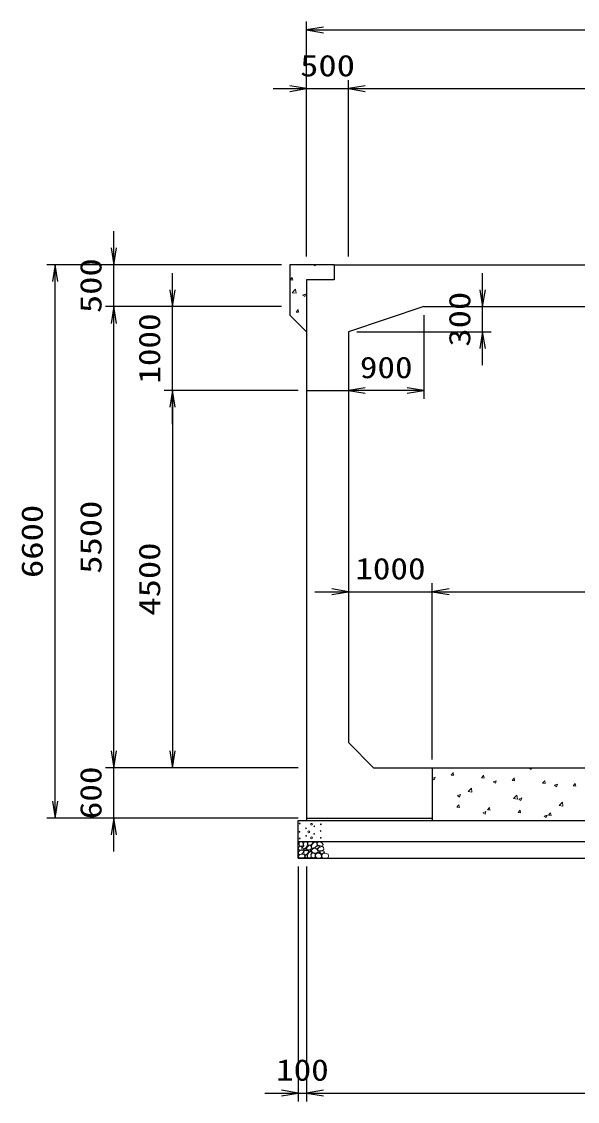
# Model space of a CAD drawing. Units: millimetres at full size. Extents: x 0 to 84100, y 0 to 59400.
# Drawn here: x 31650 to 38281, y 31420 to 44300 of the extents above; entities that cross this region are included whole.
import ezdxf
from ezdxf.enums import TextEntityAlignment as Align

# ---------------------------------------------------------------- set-up
doc = ezdxf.new("R2010")
doc.units = ezdxf.units.MM
for name, color, linetype, lineweight in [('D-DCR-HCHn', 4, 'Continuous', 9), ('D-STR-DIM', 7, 'Continuous', 25), ('D-STR-STRn', 1, 'Continuous', 25)]:
    doc.layers.add(name, color=color, linetype=linetype, lineweight=lineweight)
doc.styles.add('ＭＳ ゴシック', font='')
doc.styles.get('ＭＳ ゴシック').set_extended_font_data('MS Gothic')

# ---------------------------------------------------------------- blocks, each defined once
blk = doc.blocks.new('open_arrow')
at = {"color": 0, "linetype": 'Continuous', "lineweight": -2}
blk.add_lwpolyline([(7.5, 1.25), (0, 0), (7.5, -1.25)], dxfattribs=at)

msp = doc.modelspace()

# ---------------------------------------------------------------- linework, layer by layer
at = {"layer": 'D-DCR-HCHn'}
for p, q in [((35132.985, 41400), (35151.347, 41387.615)), ((35151.381, 41387.666), (35155.519, 41400)), ((34853.491, 41217.868), (34883.855, 41215.212)), ((34853.744, 41217.891), (34878.234, 41247.077)), ((34884.073, 41214.424), (34878.2, 41246.267)), ((34878.344, 41066.587), (34917.911, 41107.825)), ((34923.555, 41059.481), (34917.942, 41107.726)), ((34878.449, 41066.267), (34923.629, 41059.259)), ((35002.474, 41036.283), (35027.743, 41019.239)), ((35002.529, 41036.346), (35038.099, 41050)), ((35027.776, 41019.29), (35038.077, 41049.988)), ((34923.976, 40835.755), (34954.34, 40833.098)), ((34924.231, 40835.777), (34948.721, 40864.964)), ((34954.556, 40832.31), (34948.682, 40864.153)), ((36772.81, 35311.711), (36797.3, 35340.897)), ((36772.911, 35311.739), (36803.275, 35309.082)), ((36803.038, 35309.51), (36797.165, 35341.352)), ((37137.179, 35279.832), (37161.669, 35309.019)), ((37167.406, 35277.629), (37161.532, 35309.472)), ((37704.422, 35395.237), (37729.691, 35378.193)), ((37704.435, 35395.161), (37717.04, 35400)), ((37729.658, 35378.168), (37736.984, 35400)), ((36550, 35272.945), (36583.109, 35285.655)), ((36550, 35270.409), (36572.797, 35255.032)), ((36572.764, 35255.006), (36583.064, 35285.704)), ((37137.279, 35279.861), (37167.643, 35277.204)), ((37277.59, 35231.391), (37302.859, 35214.347)), ((37277.602, 35231.316), (37313.172, 35244.969)), ((37302.825, 35214.322), (37313.126, 35245.02)), ((37501.548, 35247.954), (37526.039, 35277.14)), ((37501.647, 35247.983), (37532.011, 35245.326)), ((37531.774, 35245.748), (37525.9, 35277.591)), ((37865.918, 35216.076), (37890.408, 35245.262)), ((37866.015, 35216.104), (37896.379, 35213.448)), ((37896.141, 35213.868), (37890.268, 35245.711)), ((38007.651, 35190.707), (38032.92, 35173.662)), ((38007.665, 35190.63), (38043.234, 35204.284)), ((38032.887, 35173.637), (38043.187, 35204.335)), ((38230.287, 35184.198), (38254.777, 35213.384)), ((38230.383, 35184.226), (38260.747, 35181.57)), ((38260.509, 35181.987), (38254.635, 35213.83)), ((36850.757, 35067.546), (36876.026, 35050.502)), ((36850.769, 35067.47), (36886.339, 35081.124)), ((36875.992, 35050.476), (36886.293, 35081.174)), ((36977.647, 35116.304), (37022.826, 35109.297)), ((36977.729, 35116.094), (37017.296, 35157.331)), ((37022.888, 35109.175), (37017.275, 35157.42)), ((37519.887, 35032.009), (37559.454, 35073.247)), ((37565.046, 35025.091), (37559.433, 35073.336)), ((37580.832, 35026.785), (37616.401, 35040.438)), ((37606.054, 35009.792), (37616.354, 35040.49)), ((36843.297, 34929.597), (36867.787, 34958.783)), ((36843.396, 34929.625), (36873.76, 34926.969)), ((36873.521, 34927.396), (36867.647, 34959.239)), ((37207.666, 34897.719), (37232.156, 34926.905)), ((37237.889, 34895.515), (37232.015, 34927.358)), ((37519.805, 35032.218), (37564.985, 35025.211)), ((37580.818, 35026.861), (37606.087, 35009.817)), ((38061.963, 34948.133), (38107.143, 34941.126)), ((38062.045, 34947.924), (38101.612, 34989.162)), ((38107.204, 34941.006), (38101.592, 34989.251)), ((37153.985, 34863.015), (37179.255, 34845.971)), ((37153.999, 34862.939), (37189.568, 34876.593)), ((37179.221, 34845.946), (37189.521, 34876.644)), ((37207.764, 34897.747), (37238.128, 34895.091)), ((37572.035, 34865.84), (37596.525, 34895.027)), ((37572.133, 34865.869), (37602.497, 34863.213)), ((37602.256, 34863.635), (37596.383, 34895.477)), ((37884.047, 34822.331), (37909.316, 34805.286)), ((37884.062, 34822.254), (37919.631, 34835.907)), ((37909.282, 34805.261), (37919.583, 34835.959)), ((37936.405, 34833.962), (37960.895, 34863.149)), ((37936.501, 34833.991), (37966.865, 34831.335)), ((37966.624, 34831.754), (37960.75, 34863.597))]:
    msp.add_line(p, q, dxfattribs=at)
msp.add_lwpolyline([(35093.432, 34518.547), (35076.093, 34516.446), (35064.258, 34508.701), (35064.626, 34489.819), (35070.514, 34476.087), (35085.025, 34476.185), (35105.107, 34479.153), (35114.799, 34493.689), (35124.082, 34503.492), (35126.884, 34514.345), (35114.099, 34518.547), (35093.082, 34518.547)], dxfattribs=at)
for points in [[(34957.281, 34453.808), (34950.346, 34433.005), (34959.592, 34419.136), (34982.707, 34416.824), (34998.488, 34423.599), (34991.952, 34439.939), (34996.575, 34449.185), (34987.33, 34458.431), (34973.461, 34463.053)], [(35001.155, 34377.009), (35018.277, 34402.692), (35016.137, 34409.112), (34992.594, 34415.533), (34971.192, 34413.393), (34956.21, 34400.551), (34954.07, 34385.57), (34956.21, 34370.588), (34973.332, 34366.308)], [(35001.198, 34511.594), (34980.395, 34516.217), (34961.904, 34506.971), (34959.592, 34486.168), (34964.215, 34469.988), (34987.33, 34463.053), (35003.51, 34463.053), (35010.444, 34474.611), (35010.444, 34500.037)], [(35019.69, 34513.906), (35012.756, 34493.102), (35015.067, 34469.988), (34998.887, 34444.562), (35019.69, 34433.005), (35042.805, 34444.562), (35056.673, 34463.053), (35061.296, 34493.102), (35056.673, 34509.283), (35042.805, 34516.217)], [(35024.313, 34433.005), (35012.756, 34423.759), (35017.379, 34416.824), (35033.559, 34416.824), (35040.493, 34419.136), (35045.116, 34428.382), (35038.182, 34435.316)], [(35061.082, 34377.009), (35071.783, 34402.692), (35063.222, 34413.393), (35037.539, 34413.393), (35026.838, 34409.112), (35016.137, 34394.131), (35016.137, 34381.289), (35026.838, 34364.167), (35039.679, 34362.027)], [(35058.985, 34458.431), (35047.427, 34430.693), (35056.673, 34419.136), (35084.411, 34419.136), (35095.968, 34423.759), (35107.525, 34439.939), (35107.525, 34453.808), (35095.968, 34472.299), (35082.099, 34474.611)], [(35097.466, 34325.643), (35103.886, 34344.905), (35101.746, 34366.308), (35116.728, 34389.85), (35097.466, 34400.551), (35076.063, 34389.85), (35063.222, 34372.728), (35058.941, 34344.905), (35063.222, 34329.924), (35076.063, 34323.503)], [(35093.185, 34400.551), (35103.886, 34409.112), (35099.606, 34415.533), (35084.624, 34415.533), (35078.204, 34413.393), (35073.923, 34404.832), (35080.344, 34398.411)], [(35163.203, 34379.533), (35127.829, 34386.129), (35112.782, 34398.266), (35108.03, 34417.263), (35122.713, 34431.629), (35151.323, 34439.69), (35172.97, 34426.761), (35186.961, 34409.347), (35183.002, 34391.67)], [(35123.447, 34436.214), (35110.689, 34440.569), (35109.425, 34468.678), (35122.512, 34497.359), (35139.448, 34513.536), (35171.403, 34507.032), (35174.133, 34471.913), (35163.816, 34459.876), (35135.739, 34444.301)], [(35154.798, 34445.711), (35156.454, 34439.566), (35162.011, 34435.193), (35174.19, 34433.302), (35185.305, 34439.802), (35195.592, 34449.138), (35204.858, 34457.333), (35204.635, 34463.462), (35198.736, 34468.875), (35184.203, 34470.356), (35171.47, 34464.383), (35162.011, 34455.165), (35157.281, 34450.556)], [(35182.012, 34479.601), (35175.964, 34485.086), (35174.897, 34490.792), (35178.414, 34503.305), (35188.71, 34517.61), (35211.004, 34516.105), (35232.571, 34505.811), (35247.195, 34485.597), (35245.021, 34472.456), (35238.02, 34465.716), (35226.769, 34463.215), (35210.511, 34467.483), (35189.289, 34474.481)], [(35243.372, 34411.832), (35248.688, 34416.874), (35255.476, 34425.68), (35257.145, 34433.275), (35253.144, 34447.685), (35239.088, 34458.67), (35218.907, 34457.89), (35191.698, 34443.001), (35182.086, 34430.757), (35185.152, 34416.784), (35194.778, 34410.04), (35203.599, 34409.145), (35217.363, 34409.524), (35230.808, 34411.002)], [(35199.971, 34385.265), (35204.183, 34388.446), (35207.686, 34393.505), (35207.81, 34400.431), (35203.414, 34406.067), (35195.769, 34407.977), (35189.356, 34406.179), (35187.704, 34400.442), (35186.896, 34394.835), (35187.881, 34387.456), (35193.975, 34384.127)], [(35227.597, 34370.331), (35217.895, 34375.079), (35210.89, 34383.822), (35210.719, 34395.084), (35214.942, 34405.627), (35230.189, 34407.625), (35245.054, 34408.018), (35259.481, 34402.512), (35261.849, 34393.273), (35249.54, 34382.195), (35234.555, 34373.15)], [(35009.716, 34323.503), (35024.698, 34329.924), (35028.978, 34351.326), (35020.417, 34366.308), (35005.435, 34370.588), (34986.173, 34368.448), (34964.771, 34359.887), (34954.07, 34347.045), (34954.07, 34332.064), (34960.49, 34323.503), (34986.173, 34325.643)], [(35056.801, 34329.924), (35056.801, 34355.606), (35046.1, 34362.027), (35035.399, 34355.606), (35033.259, 34340.625), (35035.399, 34327.783), (35050.381, 34323.503)], [(35114.588, 34327.783), (35133.85, 34323.503), (35150.972, 34332.064), (35153.112, 34351.326), (35150.968, 34374.878), (35127.429, 34382.327), (35112.447, 34378.603), (35106.027, 34362.027), (35106.027, 34338.484)], [(35162.352, 34373.637), (35177.306, 34382.556), (35203.44, 34382.292), (35224.93, 34363.525), (35228.643, 34334.899), (35214.853, 34324.245), (35178.098, 34321.871), (35161.731, 34331.633), (35157.172, 34354.06)], [(35259.972, 34322.493), (35244.837, 34324.274), (35234.866, 34329.787), (35230.835, 34342.722), (35230.945, 34354.963), (35240.172, 34371.678), (35258.242, 34382.822), (35285.731, 34378.403), (35307.453, 34370.334), (35312.643, 34346.125), (35308.03, 34328.257), (35286.884, 34322.877)]]:
    msp.add_lwpolyline(points, close=True, dxfattribs=at)
for centre, radius in [((34967.803, 34734.121), 4.5), ((35043.437, 34677.541), 4.5), ((35075.004, 34636.145), 11.25), ((35109.996, 34725.045), 11.25), ((35141.563, 34701.359), 4.5), ((35217.197, 34645.221), 4.5), ((35218.909, 34725.045), 4.5), ((34966.091, 34636.145), 4.5), ((34967.803, 34555.879), 4.5), ((35043.437, 34588.641), 4.5), ((35109.996, 34564.955), 11.25), ((35141.563, 34612.459), 4.5), ((35218.909, 34564.955), 4.5)]:
    msp.add_circle(centre, radius, dxfattribs=at)
at = {"layer": 'D-STR-DIM'}
for p, q in [((35050, 41500), (35050, 44300)), ((35050, 44200), (49050, 44200)), ((35050, 41500), (35050, 43600)), ((35550, 41500), (35550, 43600)), ((35550, 41500), (35550, 43600)), ((34650, 43500), (35950, 43500)), ((35550, 43500), (48550, 43500)), ((32750, 40500), (32750, 41800)), ((34750, 41400), (31950, 41400)), ((32050, 34800), (32050, 41400)), ((34750, 41400), (32650, 41400)), ((33450, 39500), (33450, 41300)), ((37150, 40200), (37150, 41300)), ((34750, 40900), (32650, 40900)), ((34750, 40900), (32650, 40900)), ((32750, 35400), (32750, 40900)), ((34750, 40900), (33350, 40900)), ((36550, 40900), (37250, 40900)), ((36450, 40800), (36450, 39800)), ((35650, 40600), (37250, 40600)), ((35550, 40500), (35550, 39800)), ((34950, 39900), (33350, 39900)), ((34950, 39900), (33350, 39900)), ((33450, 39900), (33450, 35400)), ((36450, 39900), (35550, 39900)), ((35150, 37500), (36950, 37500)), ((36550, 35500), (36550, 37600)), ((36550, 35500), (36550, 37600)), ((36550, 37500), (47550, 37500)), ((32750, 34400), (32750, 35800)), ((34950, 35400), (32650, 35400)), ((34950, 35400), (32650, 35400)), ((34950, 35400), (33350, 35400)), ((34950, 34800), (31950, 34800)), ((34950, 34800), (32650, 34800)), ((34950, 34220), (34950, 31420)), ((35050, 34220), (35050, 31420)), ((35050, 34220), (35050, 31420)), ((34550, 31520), (35450, 31520)), ((35050, 31520), (49050, 31520))]:
    msp.add_line(p, q, dxfattribs=at)
at = {"layer": 'D-STR-STRn'}
for p, q in [((34850, 41400), (34850, 40800)), ((35380, 41400), (34850, 41400)), ((35380, 41400), (48720, 41400)), ((35380, 41400), (35380, 41220)), ((35050, 41220), (35050, 34800)), ((35380, 41220), (35050, 41220)), ((36450, 40900), (35550, 40600)), ((36450, 40900), (47650, 40900)), ((34850, 40800), (35050, 40600)), ((35550, 40600), (35550, 35700)), ((35050, 39900), (35550, 39900)), ((35550, 35700), (35850, 35400)), ((35850, 35400), (48250, 35400)), ((36550, 35400), (36550, 34770)), ((35050, 34800), (36550, 34800)), ((35050, 34800), (35050, 34770)), ((34950, 34770), (49150, 34770)), ((34950, 34320), (34950, 34770)), ((34950, 34520), (49150, 34520)), ((34950, 34320), (49150, 34320))]:
    msp.add_line(p, q, dxfattribs=at)

# ---------------------------------------------------------------- block references
at = {"layer": 'D-STR-DIM', "xscale": 26.7, "yscale": 26.7}
for p in [(35050, 44200), (35550, 43500), (35550, 43500), (35550, 39900), (36550, 37500), (36550, 37500), (35050, 31520), (35050, 31520)]:
    msp.add_blockref('open_arrow', p, dxfattribs=at)
for p, rotation in [((35050, 43500), 180), ((32750, 41400), 90), ((32050, 41400), 270), ((33450, 40900), 90), ((37150, 40900), 90), ((32750, 40900), 270), ((32750, 40900), 270), ((37150, 40600), 270), ((36450, 39900), 180), ((33450, 39900), 270), ((33450, 39900), 270), ((35550, 37500), 180), ((32750, 35400), 90), ((32750, 35400), 90), ((33450, 35400), 90), ((32050, 34800), 90), ((32750, 34800), 270), ((34950, 31520), 180)]:
    msp.add_blockref('open_arrow', p, dxfattribs=dict(at, rotation=rotation))

# ---------------------------------------------------------------- texts
at = {"layer": 'D-STR-DIM', "style": 'ＭＳ ゴシック'}
for s, width, p in [('500', 1.25, (35300, 43775)), ('900', 1.2, (36000, 40175)), ('1000', 1.2, (36050, 37775)), ('100', 1.2, (35000, 31795))]:
    msp.add_text(s, height=256.6, dxfattribs=dict(at, width=width)).set_placement(p, align=Align.MIDDLE_CENTER)
for s, width, p in [('500', 1.25, (32475, 41150)), ('300', 1.25, (36875, 40750)), ('1000', 1.2, (33175, 40400)), ('6600', 1.25, (31775, 38100)), ('5500', 1.25, (32475, 38150)), ('4500', 1.25, (33175, 37650)), ('600', 1.2, (32475, 35100))]:
    msp.add_text(s, height=256.6, rotation=90, dxfattribs=dict(at, width=width)).set_placement(p, align=Align.MIDDLE_CENTER)

doc.saveas('drawing.dxf')
